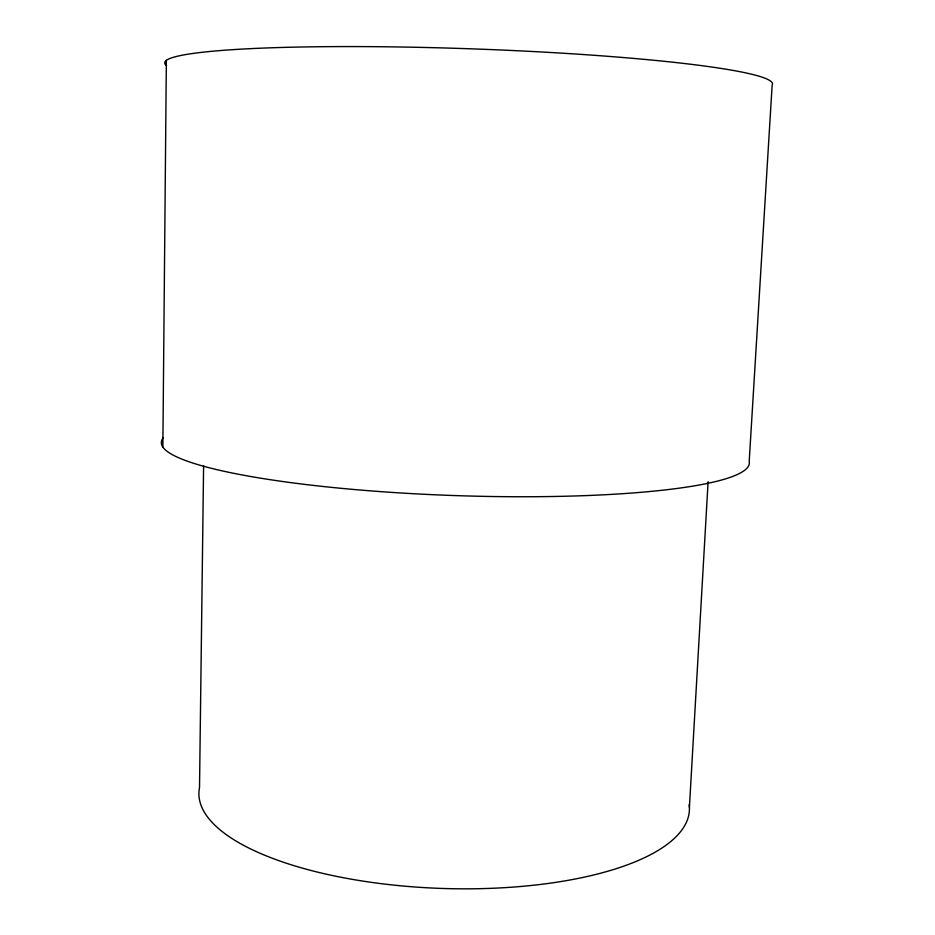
<?xml version="1.0" encoding="UTF-8"?>
<svg xmlns="http://www.w3.org/2000/svg" width="935" height="935" viewBox="0 0 935 935"><rect width="100%" height="100%" fill="white"/><g stroke="black" fill="none" stroke-linecap="round" stroke-linejoin="round"><path stroke-width="1.4" d="M162.854 447.07L166.36 60.343M203.596 465.747L199.517 787.574A245.402 87.247 2 0 0 441.25 888.414A245.402 87.247 2 0 0 689.177 804.684M689.411 807.302L708.111 481.689M166.547 65.579A304.062 24.626 2 0 1 459.202 48.421A304.062 24.626 2 0 1 772.146 85.073L749.204 461.329A294.186 42.835 2 0 1 443.938 495.164A294.186 42.835 2 0 1 163.169 437.977"/></g></svg>
